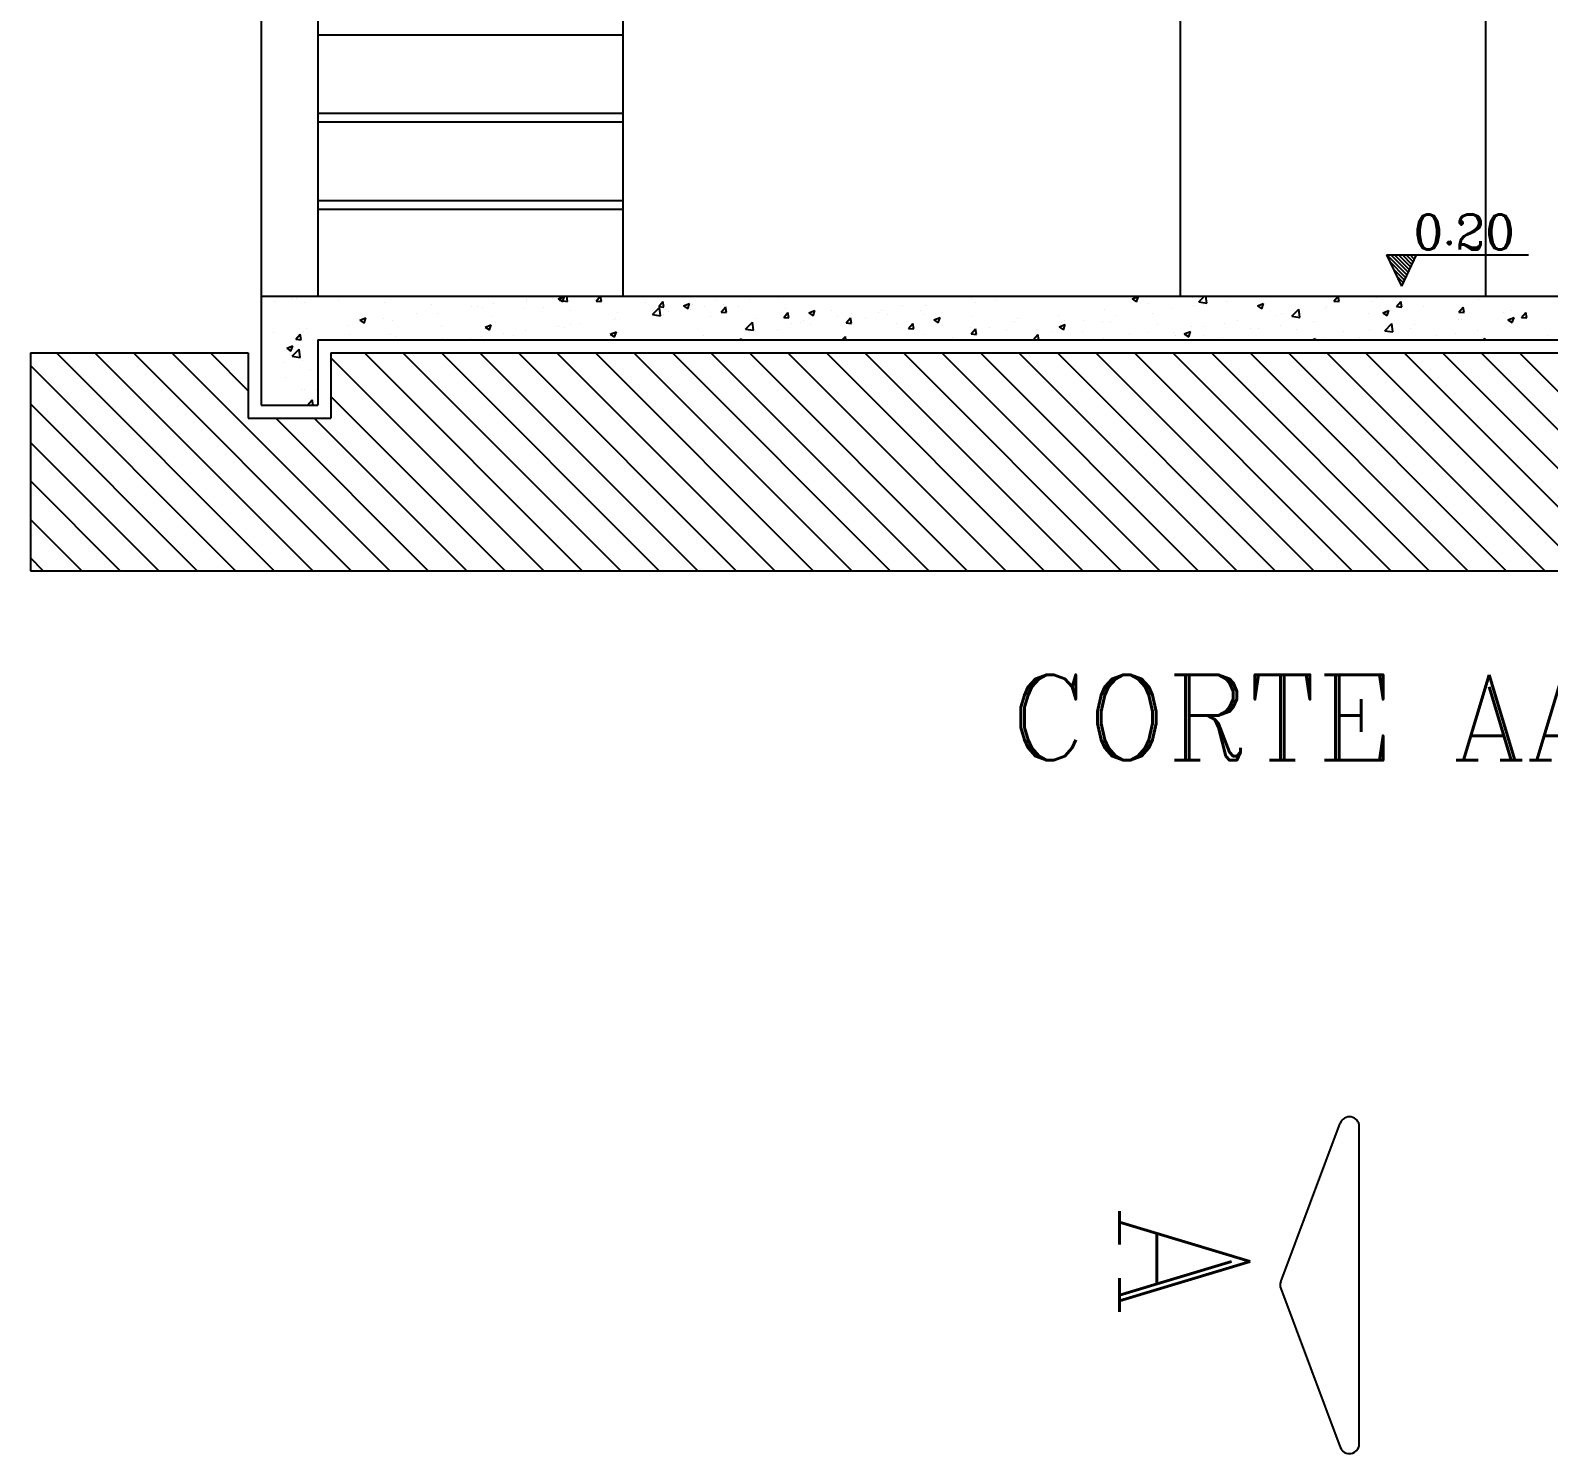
# Model space of a CAD drawing. Extents: x -79 to 141, y 7 to 81.
# Drawn here: x -57.858 to -54.373, y 39.618 to 42.884 of the extents above; entities that cross this region are included whole.
import ezdxf

# ---------------------------------------------------------------- set-up
doc = ezdxf.new("R2010")
doc.units = 0
doc.header["$LTSCALE"] = 10
doc.header["$MEASUREMENT"] = 0
doc.layers.get('0').update_dxf_attribs({"linetype": 'CONTINUOUS'})
for name, color, linetype in [('CONCRETO', 5, 'CONTINUOUS'), ('COTAS', 244, 'CONTINUOUS'), ('EQUIPAMENTOS', 1, 'CONTINUOUS'), ('PAREDECORTE', 3, 'CONTINUOUS'), ('TERRENOEMCORTE', 244, 'CONTINUOUS'), ('TEXTO', 1, 'CONTINUOUS')]:
    doc.layers.add(name, color=color, linetype=linetype)
doc.styles.add('ROMANC', font='ROMANC.SHX')

# ---------------------------------------------------------------- blocks, each defined once
blk = doc.blocks.new('*X39')
at = {"color": 0, "linetype": 'Continuous', "ltscale": 0.05}
for p, q in [((-37.2147, 32.6185), (-37.7147, 33.1185)), ((-37.1263, 32.6185), (-37.6263, 33.1185)), ((-37.0379, 32.6185), (-37.5379, 33.1185)), ((-36.9495, 32.6185), (-37.4495, 33.1185)), ((-37.2744, 33.0317), (-37.3611, 33.1185)), ((-36.5076, 32.6185), (-37.0076, 33.1185)), ((-36.4192, 32.6185), (-36.9192, 33.1185)), ((-36.3308, 32.6185), (-36.8308, 33.1185)), ((-36.2424, 32.6185), (-36.7424, 33.1185)), ((-36.154, 32.6185), (-36.654, 33.1185)), ((-36.0656, 32.6185), (-36.5656, 33.1185)), ((-35.9772, 32.6185), (-36.4772, 33.1185)), ((-35.8888, 32.6185), (-36.3888, 33.1185)), ((-35.8005, 32.6185), (-36.3005, 33.1185)), ((-35.7121, 32.6185), (-36.2121, 33.1185)), ((-35.6237, 32.6185), (-36.1237, 33.1185)), ((-35.5353, 32.6185), (-36.0353, 33.1185)), ((-35.4469, 32.6185), (-35.9469, 33.1185)), ((-35.3585, 32.6185), (-35.8585, 33.1185)), ((-35.2701, 32.6185), (-35.7701, 33.1185)), ((-35.1817, 32.6185), (-35.6817, 33.1185)), ((-35.0933, 32.6185), (-35.5933, 33.1185)), ((-35.005, 32.6185), (-35.505, 33.1185)), ((-34.9166, 32.6185), (-35.4166, 33.1185)), ((-34.8282, 32.6185), (-35.3282, 33.1185)), ((-34.7398, 32.6185), (-35.2398, 33.1185)), ((-34.6514, 32.6185), (-35.1514, 33.1185)), ((-34.563, 32.6185), (-35.063, 33.1185)), ((-34.4746, 32.6185), (-34.9746, 33.1185)), ((-34.3862, 32.6185), (-34.8862, 33.1185)), ((-34.2979, 32.6185), (-34.7979, 33.1185)), ((-34.2095, 32.6185), (-34.7095, 33.1185)), ((-34.1211, 32.6185), (-34.6211, 33.1185)), ((-34.0327, 32.6185), (-34.5327, 33.1185)), ((-33.9443, 32.6185), (-34.4443, 33.1185)), ((-33.8559, 32.6185), (-34.3559, 33.1185)), ((-37.3031, 32.6185), (-37.7744, 33.0898)), ((-36.5959, 32.6185), (-37.0844, 33.1069)), ((-36.6843, 32.6185), (-37.0844, 33.0185)), ((-37.3914, 32.6185), (-37.7744, 33.0014)), ((-36.8611, 32.6185), (-37.2111, 32.9685)), ((-36.7727, 32.6185), (-37.1227, 32.9685)), ((-37.4798, 32.6185), (-37.7744, 32.913)), ((-37.5682, 32.6185), (-37.7744, 32.8246)), ((-37.6566, 32.6185), (-37.7744, 32.7362)), ((-37.745, 32.6185), (-37.7744, 32.6479))]:
    blk.add_line(p, q, dxfattribs=at)
blk = doc.blocks.new('*X48')
at = {"color": 0, "linetype": 'Continuous', "ltscale": 0.05}
for p, q in [((-34.6146, 33.2976), (-34.6603, 33.3433)), ((-34.6174, 33.2916), (-34.6537, 33.3279)), ((-34.6117, 33.3036), (-34.6514, 33.3433)), ((-34.6089, 33.3096), (-34.6426, 33.3433)), ((-34.606, 33.3156), (-34.6338, 33.3433)), ((-34.6032, 33.3216), (-34.6249, 33.3433)), ((-34.6004, 33.3276), (-34.6161, 33.3433)), ((-34.5975, 33.3336), (-34.6072, 33.3433)), ((-34.5947, 33.3396), (-34.5984, 33.3433)), ((-34.6203, 33.2856), (-34.6457, 33.3111)), ((-34.6231, 33.2796), (-34.6378, 33.2943)), ((-34.626, 33.2736), (-34.6298, 33.2774))]:
    blk.add_line(p, q, dxfattribs=at)
blk = doc.blocks.new('*X95')
at = {"color": 0, "linetype": 'Continuous', "ltscale": 0.05}
for p, q in [((-37.2128, 33.2373), (-37.2128, 33.2373)), ((-37.1741, 33.2434), (-37.1741, 33.2434)), ((-37.1716, 33.2409), (-37.1716, 33.2409)), ((-37.1627, 33.2439), (-37.1627, 33.2439)), ((-37.1453, 33.2333), (-37.1453, 33.2333)), ((-37.0673, 33.2389), (-37.0673, 33.2389)), ((-37.0426, 33.2474), (-37.0426, 33.2474)), ((-36.9605, 33.2344), (-36.9605, 33.2344)), ((-36.8538, 33.2299), (-36.8538, 33.2299)), ((-36.7612, 33.2248), (-36.7612, 33.2248)), ((-36.747, 33.2254), (-36.747, 33.2254)), ((-36.7374, 33.2227), (-36.7374, 33.2227)), ((-36.7111, 33.2314), (-36.7111, 33.2314)), ((-36.6824, 33.2477), (-36.6824, 33.2477)), ((-36.6402, 33.2208), (-36.6402, 33.2208)), ((-36.6364, 33.2355), (-36.6364, 33.2355)), ((-36.6354, 33.2414), (-36.6354, 33.2414)), ((-36.5967, 33.2217), (-36.5967, 33.2217)), ((-36.5756, 33.2432), (-36.5756, 33.2432)), ((-36.5625, 33.2422), (-36.5485, 33.2476)), ((-36.5625, 33.2422), (-36.5526, 33.2355)), ((-36.5594, 33.2393), (-36.5505, 33.2485)), ((-36.5594, 33.2393), (-36.5416, 33.2365)), ((-36.5525, 33.2355), (-36.5485, 33.2476)), ((-36.5416, 33.2365), (-36.5429, 33.2485)), ((-36.5335, 33.2163), (-36.5335, 33.2163)), ((-36.4801, 33.2417), (-36.4801, 33.2417)), ((-36.4755, 33.2373), (-36.4662, 33.2485)), ((-36.4755, 33.2373), (-36.4635, 33.2363)), ((-36.4689, 33.2387), (-36.4689, 33.2387)), ((-36.4635, 33.2363), (-36.4658, 33.2485)), ((-36.3621, 33.2342), (-36.3621, 33.2342)), ((-36.3459, 33.2062), (-36.3303, 33.2224)), ((-36.332, 33.2248), (-36.3224, 33.2363)), ((-36.332, 33.2248), (-36.3201, 33.2237)), ((-36.3281, 33.2034), (-36.3303, 33.2224)), ((-36.3201, 33.2238), (-36.3224, 33.2363)), ((-36.3155, 33.2178), (-36.3155, 33.2178)), ((-36.2751, 33.2262), (-36.2611, 33.2316)), ((-36.2751, 33.2262), (-36.2651, 33.2195)), ((-36.2651, 33.2195), (-36.2611, 33.2316)), ((-36.2595, 33.2189), (-36.2595, 33.2189)), ((-36.2553, 33.2297), (-36.2553, 33.2297)), ((-36.2274, 33.2258), (-36.2274, 33.2258)), ((-36.1989, 33.2378), (-36.1989, 33.2378)), ((-36.1886, 33.2122), (-36.1789, 33.2237)), ((-36.1837, 33.2289), (-36.1837, 33.2289)), ((-36.1766, 33.2112), (-36.1789, 33.2238)), ((-36.1486, 33.2252), (-36.1486, 33.2252)), ((-36.1247, 33.2399), (-36.1247, 33.2399)), ((-36.0574, 33.2455), (-36.0574, 33.2455)), ((-36.0418, 33.2206), (-36.0418, 33.2206)), ((-35.9877, 33.2102), (-35.9737, 33.2155)), ((-35.9777, 33.2035), (-35.9736, 33.2156)), ((-35.9351, 33.2161), (-35.9351, 33.2161)), ((-35.8195, 33.2152), (-35.8195, 33.2152)), ((-35.7726, 33.2279), (-35.7726, 33.2279)), ((-35.7321, 33.2164), (-35.7321, 33.2164)), ((-35.7185, 33.228), (-35.7185, 33.228)), ((-35.6559, 33.2479), (-35.6559, 33.2479)), ((-35.6146, 33.243), (-35.6146, 33.243)), ((-35.6058, 33.233), (-35.6058, 33.233)), ((-35.5557, 33.2396), (-35.5557, 33.2396)), ((-35.3095, 33.2183), (-35.3095, 33.2183)), ((-35.2448, 33.2426), (-35.2308, 33.248)), ((-35.2448, 33.2426), (-35.2348, 33.2359)), ((-35.2348, 33.2359), (-35.2307, 33.248)), ((-35.2068, 33.2324), (-35.2068, 33.2324)), ((-35.1541, 33.2205), (-35.1541, 33.2205)), ((-35.1058, 33.2452), (-35.1058, 33.2452)), ((-35.1041, 33.2271), (-35.1041, 33.2271)), ((-35.0917, 33.2355), (-35.0793, 33.2485)), ((-35.0917, 33.2355), (-35.074, 33.2327)), ((-35.081, 33.2287), (-35.081, 33.2287)), ((-35.0739, 33.2327), (-35.0758, 33.2485)), ((-35.0283, 33.2371), (-35.0283, 33.2371)), ((-34.9573, 33.2266), (-34.9433, 33.232)), ((-34.9573, 33.2266), (-34.9474, 33.2199)), ((-34.9474, 33.2199), (-34.9433, 33.232)), ((-34.8783, 33.2024), (-34.8627, 33.2186)), ((-34.8605, 33.1996), (-34.8627, 33.2186)), ((-34.8006, 33.2205), (-34.8006, 33.2205)), ((-34.7998, 33.2248), (-34.7998, 33.2248)), ((-34.7818, 33.2372), (-34.7723, 33.2485)), ((-34.7818, 33.2372), (-34.7699, 33.2361)), ((-34.7698, 33.2362), (-34.7721, 33.2485)), ((-34.6967, 33.2355), (-34.6967, 33.2355)), ((-34.6832, 33.2449), (-34.6832, 33.2449)), ((-34.6699, 33.2106), (-34.6559, 33.216)), ((-34.6599, 33.2039), (-34.6559, 33.216)), ((-34.6384, 33.2246), (-34.6287, 33.2361)), ((-34.6384, 33.2246), (-34.6264, 33.2236)), ((-34.6264, 33.2236), (-34.6287, 33.2361)), ((-34.5767, 33.2246), (-34.5767, 33.2246)), ((-34.4949, 33.2121), (-34.4853, 33.2236)), ((-34.4829, 33.2111), (-34.4852, 33.2236)), ((-34.4504, 33.2412), (-34.4504, 33.2412)), ((-34.4003, 33.2478), (-34.4003, 33.2478)), ((-34.3735, 33.2149), (-34.3735, 33.2149)), ((-37.045, 33.1808), (-37.045, 33.1808)), ((-37.018, 33.1937), (-37.004, 33.1991)), ((-37.018, 33.1937), (-37.008, 33.187)), ((-37.0133, 33.1916), (-37.0133, 33.1916)), ((-37.008, 33.187), (-37.004, 33.1991)), ((-36.9632, 33.1982), (-36.9632, 33.1982)), ((-36.944, 33.1936), (-36.944, 33.1936)), ((-36.8875, 33.2082), (-36.8875, 33.2082)), ((-36.8401, 33.2086), (-36.8401, 33.2086)), ((-36.83, 33.1817), (-36.83, 33.1817)), ((-36.7306, 33.1777), (-36.7166, 33.1831)), ((-36.7206, 33.171), (-36.7165, 33.1831)), ((-36.7133, 33.2017), (-36.7133, 33.2017)), ((-36.535, 33.1839), (-36.535, 33.1839)), ((-36.5116, 33.1857), (-36.5116, 33.1857)), ((-36.4358, 33.1957), (-36.4358, 33.1957)), ((-36.4323, 33.198), (-36.4323, 33.198)), ((-36.4321, 33.1978), (-36.4321, 33.1978)), ((-36.4267, 33.2118), (-36.4267, 33.2118)), ((-36.3459, 33.2062), (-36.3281, 33.2034)), ((-36.3312, 33.2108), (-36.3312, 33.2108)), ((-36.3199, 33.2073), (-36.3199, 33.2073)), ((-36.3095, 33.2123), (-36.3095, 33.2123)), ((-36.2132, 33.2028), (-36.2132, 33.2028)), ((-36.1886, 33.2122), (-36.1766, 33.2112)), ((-36.1325, 33.1731), (-36.1169, 33.1893)), ((-36.1147, 33.1703), (-36.1169, 33.1893)), ((-36.1064, 33.1983), (-36.1064, 33.1983)), ((-36.0451, 33.1997), (-36.0355, 33.2112)), ((-36.0451, 33.1997), (-36.0332, 33.1986)), ((-36.0332, 33.1987), (-36.0355, 33.2112)), ((-36.0261, 33.1861), (-36.0261, 33.1861)), ((-36.0058, 33.1879), (-36.0058, 33.1879)), ((-35.9996, 33.1938), (-35.9996, 33.1938)), ((-35.9877, 33.2102), (-35.9777, 33.2034)), ((-35.9842, 33.1832), (-35.9842, 33.1832)), ((-35.9222, 33.2011), (-35.9222, 33.2011)), ((-35.9017, 33.1871), (-35.892, 33.1986)), ((-35.9017, 33.1871), (-35.8897, 33.1861)), ((-35.8929, 33.1893), (-35.8929, 33.1893)), ((-35.8897, 33.1861), (-35.892, 33.1987)), ((-35.8892, 33.2079), (-35.8892, 33.2079)), ((-35.8579, 33.1998), (-35.8579, 33.1998)), ((-35.8283, 33.2116), (-35.8283, 33.2116)), ((-35.8078, 33.2064), (-35.8078, 33.2064)), ((-35.7861, 33.1848), (-35.7861, 33.1848)), ((-35.7582, 33.1746), (-35.7486, 33.1861)), ((-35.7463, 33.1736), (-35.7486, 33.1861)), ((-35.7215, 33.2071), (-35.7215, 33.2071)), ((-35.7002, 33.1941), (-35.6862, 33.1995)), ((-35.7002, 33.1941), (-35.6903, 33.1874)), ((-35.6903, 33.1875), (-35.6862, 33.1995)), ((-35.6794, 33.1802), (-35.6794, 33.1802)), ((-35.6148, 33.2026), (-35.6148, 33.2026)), ((-35.5144, 33.1905), (-35.5144, 33.1905)), ((-35.508, 33.1981), (-35.508, 33.1981)), ((-35.4134, 33.2033), (-35.4134, 33.2033)), ((-35.4128, 33.1781), (-35.3988, 33.1835)), ((-35.4063, 33.1873), (-35.4063, 33.1873)), ((-35.4028, 33.1714), (-35.3988, 33.1835)), ((-35.4012, 33.1936), (-35.4012, 33.1936)), ((-35.3562, 33.1939), (-35.3562, 33.1939)), ((-35.3143, 33.1887), (-35.3143, 33.1887)), ((-35.2945, 33.1891), (-35.2945, 33.1891)), ((-35.2804, 33.2039), (-35.2804, 33.2039)), ((-35.1976, 33.2087), (-35.1976, 33.2087)), ((-35.1877, 33.1846), (-35.1877, 33.1846)), ((-35.0809, 33.18), (-35.0809, 33.18)), ((-35.0331, 33.1848), (-35.0331, 33.1848)), ((-35.0043, 33.1936), (-35.0043, 33.1936)), ((-34.9164, 33.2048), (-34.9164, 33.2048)), ((-34.9046, 33.1814), (-34.9046, 33.1814)), ((-34.9016, 33.2077), (-34.9016, 33.2077)), ((-34.8783, 33.2024), (-34.8605, 33.1996)), ((-34.8288, 33.1914), (-34.8288, 33.1914)), ((-34.7025, 33.208), (-34.7025, 33.208)), ((-34.6699, 33.2106), (-34.66, 33.2039)), ((-34.6648, 33.1693), (-34.6493, 33.1855)), ((-34.6524, 33.2146), (-34.6524, 33.2146)), ((-34.647, 33.1665), (-34.6492, 33.1855)), ((-34.5965, 33.183), (-34.5965, 33.183)), ((-34.4955, 33.1958), (-34.4955, 33.1958)), ((-34.4949, 33.2121), (-34.483, 33.211)), ((-34.4901, 33.1949), (-34.4901, 33.1949)), ((-34.3916, 33.2108), (-34.3916, 33.2108)), ((-34.3825, 33.1946), (-34.3685, 33.2)), ((-34.3825, 33.1946), (-34.3725, 33.1879)), ((-34.3725, 33.1879), (-34.3685, 33.2)), ((-34.3515, 33.1995), (-34.3418, 33.211)), ((-34.3515, 33.1995), (-34.3395, 33.1985)), ((-34.3395, 33.1985), (-34.3418, 33.211)), ((-37.2153, 33.165), (-37.2153, 33.165)), ((-37.165, 33.1497), (-37.1554, 33.1611)), ((-37.165, 33.1497), (-37.153, 33.1486)), ((-37.153, 33.1486), (-37.1553, 33.1612)), ((-37.1493, 33.1641), (-37.1493, 33.1641)), ((-37.1477, 33.1667), (-37.1477, 33.1667)), ((-37.1396, 33.175), (-37.1396, 33.175)), ((-37.0425, 33.1596), (-37.0425, 33.1596)), ((-37.012, 33.1485), (-37.0119, 33.1486)), ((-37.0119, 33.1485), (-37.0119, 33.1486)), ((-36.9466, 33.1616), (-36.9466, 33.1616)), ((-36.9357, 33.1551), (-36.9357, 33.1551)), ((-36.829, 33.1506), (-36.829, 33.1506)), ((-36.7637, 33.1525), (-36.7637, 33.1525)), ((-36.7399, 33.1561), (-36.7399, 33.1561)), ((-36.7306, 33.1777), (-36.7206, 33.171)), ((-36.688, 33.1625), (-36.688, 33.1625)), ((-36.6654, 33.1578), (-36.6654, 33.1578)), ((-36.6388, 33.1689), (-36.6388, 33.1689)), ((-36.5617, 33.1791), (-36.5617, 33.1791)), ((-36.5488, 33.1778), (-36.5488, 33.1778)), ((-36.4431, 33.1617), (-36.4291, 33.167)), ((-36.4431, 33.1617), (-36.4332, 33.155)), ((-36.4332, 33.155), (-36.4291, 33.1671)), ((-36.2363, 33.15), (-36.2363, 33.15)), ((-36.2298, 33.1592), (-36.2298, 33.1592)), ((-36.1484, 33.1485), (-36.1417, 33.151)), ((-36.1425, 33.1485), (-36.1417, 33.1511)), ((-36.1325, 33.1731), (-36.1147, 33.1703)), ((-36.1271, 33.1733), (-36.1271, 33.1733)), ((-36.1225, 33.1679), (-36.1225, 33.1679)), ((-36.11, 33.1666), (-36.11, 33.1666)), ((-36.06, 33.1732), (-36.06, 33.1732)), ((-35.9109, 33.1485), (-35.9034, 33.1562)), ((-35.9025, 33.1485), (-35.9034, 33.1562)), ((-35.822, 33.1486), (-35.822, 33.1486)), ((-35.7582, 33.1746), (-35.7463, 33.1735)), ((-35.7209, 33.1614), (-35.7209, 33.1614)), ((-35.6584, 33.1541), (-35.6584, 33.1541)), ((-35.6171, 33.1764), (-35.6171, 33.1764)), ((-35.6148, 33.162), (-35.6051, 33.1735)), ((-35.6148, 33.162), (-35.6028, 33.161)), ((-35.6083, 33.1607), (-35.6083, 33.1607)), ((-35.6028, 33.161), (-35.6051, 33.1736)), ((-35.5726, 33.1757), (-35.5726, 33.1757)), ((-35.5475, 33.1486), (-35.5475, 33.1486)), ((-35.5326, 33.1707), (-35.5326, 33.1707)), ((-35.4713, 33.1495), (-35.4617, 33.161)), ((-35.4713, 33.1495), (-35.4597, 33.1485)), ((-35.4658, 33.1712), (-35.4658, 33.1712)), ((-35.4593, 33.1485), (-35.4617, 33.161)), ((-35.4309, 33.1686), (-35.4309, 33.1686)), ((-35.4128, 33.1781), (-35.4029, 33.1714)), ((-35.3591, 33.1667), (-35.3591, 33.1667)), ((-35.3119, 33.1517), (-35.3119, 33.1517)), ((-35.2523, 33.1622), (-35.2523, 33.1622)), ((-35.2092, 33.1658), (-35.2092, 33.1658)), ((-35.1497, 33.1648), (-35.1497, 33.1648)), ((-35.1455, 33.1577), (-35.1455, 33.1577)), ((-35.1254, 33.1621), (-35.1114, 33.1675)), ((-35.1254, 33.1621), (-35.1154, 33.1554)), ((-35.1154, 33.1554), (-35.1114, 33.1675)), ((-35.1082, 33.1786), (-35.1082, 33.1786)), ((-35.0809, 33.1582), (-35.0809, 33.1582)), ((-35.0388, 33.1532), (-35.0388, 33.1532)), ((-34.9742, 33.1755), (-34.9742, 33.1755)), ((-34.9546, 33.1748), (-34.9546, 33.1748)), ((-34.932, 33.1487), (-34.932, 33.1487)), ((-34.8674, 33.171), (-34.8674, 33.171)), ((-34.8317, 33.1485), (-34.824, 33.1515)), ((-34.8249, 33.1485), (-34.8239, 33.1515)), ((-34.803, 33.1539), (-34.803, 33.1539)), ((-34.7606, 33.1665), (-34.7606, 33.1665)), ((-34.7234, 33.1548), (-34.7234, 33.1548)), ((-34.6992, 33.1689), (-34.6992, 33.1689)), ((-34.6648, 33.1693), (-34.6471, 33.1665)), ((-34.6539, 33.162), (-34.6539, 33.162)), ((-34.6068, 33.1749), (-34.6068, 33.1749)), ((-34.5471, 33.1575), (-34.5471, 33.1575)), ((-34.503, 33.1623), (-34.503, 33.1623)), ((-34.4529, 33.1689), (-34.4529, 33.1689)), ((-34.4403, 33.153), (-34.4403, 33.153)), ((-34.4396, 33.1485), (-34.4358, 33.1524)), ((-34.4353, 33.1485), (-34.4358, 33.1524)), ((-34.3772, 33.1789), (-34.3772, 33.1789)), ((-34.2913, 33.1583), (-34.2913, 33.1583)), ((-37.186, 33.1292), (-37.172, 33.1346)), ((-37.186, 33.1292), (-37.1761, 33.1225)), ((-37.1799, 33.1216), (-37.1799, 33.1216)), ((-37.1761, 33.1225), (-37.172, 33.1346)), ((-37.1732, 33.1107), (-37.1576, 33.1269)), ((-37.1732, 33.1107), (-37.1554, 33.1079)), ((-37.1554, 33.1079), (-37.1576, 33.1269)), ((-37.1922, 33.0961), (-37.1922, 33.0961)), ((-37.1501, 33.1002), (-37.1501, 33.1002)), ((-37.132, 33.0777), (-37.132, 33.0777)), ((-37.1882, 33.0619), (-37.1882, 33.0619)), ((-37.1526, 33.0336), (-37.1526, 33.0336)), ((-37.146, 33.035), (-37.146, 33.035)), ((-37.1373, 32.9992), (-37.1276, 33.0107)), ((-37.1253, 32.9985), (-37.1276, 33.0107)), ((-37.1185, 33.0339), (-37.1185, 33.0339)), ((-37.1373, 32.9992), (-37.1287, 32.9985))]:
    blk.add_line(p, q, dxfattribs=at)

msp = doc.modelspace()

# ---------------------------------------------------------------- linework, layer by layer
at = {"layer": 'CONCRETO', "color": 5, "linetype": 'Continuous', "ltscale": 0.3}
for p, q in [((-57.32779, 42.27391), (-52.15779, 42.27391)), ((-57.32779, 42.27391), (-57.32779, 42.02391)), ((-57.19779, 42.17391), (-53.58779, 42.17391)), ((-57.19779, 42.17391), (-57.19779, 42.02391)), ((-57.32779, 42.02391), (-57.19779, 42.02391))]:
    msp.add_line(p, q, dxfattribs=at)
at = {"layer": 'COTAS', "color": 244, "linetype": 'Continuous', "ltscale": 0.05}
for p, q in [((-54.74444, 42.36873), (-54.71038, 42.29694)), ((-54.74444, 42.36873), (-54.41843, 42.36873)), ((-54.67632, 42.36873), (-54.71038, 42.29694))]:
    msp.add_line(p, q, dxfattribs=at)
at = {"layer": 'EQUIPAMENTOS', "color": 30, "linetype": 'Continuous', "ltscale": 0.05}
for p, q in [((-55.21779, 42.27391), (-55.21779, 44.37391)), ((-54.51779, 44.37391), (-54.51779, 42.27391))]:
    msp.add_line(p, q, dxfattribs=at)
at = {"layer": 'EQUIPAMENTOS', "color": 244, "linetype": 'Continuous', "ltscale": 0.3}
for p, q in [((-56.49779, 42.93073), (-56.49779, 42.27391)), ((-57.19779, 42.87391), (-56.49779, 42.87391)), ((-57.19779, 42.69391), (-56.49779, 42.69391)), ((-57.19779, 42.67391), (-56.49779, 42.67391)), ((-57.19779, 42.49391), (-56.49779, 42.49391)), ((-57.19779, 42.47391), (-56.49779, 42.47391))]:
    msp.add_line(p, q, dxfattribs=at)
at = {"layer": 'PAREDECORTE', "color": 3, "linetype": 'Continuous', "ltscale": 0.3}
for p, q in [((-57.32779, 43.27391), (-57.32779, 42.27391)), ((-57.19779, 43.27391), (-57.19779, 42.27391))]:
    msp.add_line(p, q, dxfattribs=at)
at = {"layer": 'TERRENOEMCORTE', "color": 244, "linetype": 'Continuous', "ltscale": 0.3}
for p, q in [((-57.85779, 42.14391), (-57.85779, 41.64391)), ((-57.85779, 42.14391), (-57.35779, 42.14391)), ((-57.35779, 42.14391), (-57.35779, 41.99391)), ((-57.16779, 42.14391), (-53.61779, 42.14391)), ((-57.16779, 42.14391), (-57.16779, 41.99391)), ((-57.35779, 41.99391), (-57.16779, 41.99391)), ((-57.85779, 41.64391), (-50.21656, 41.64391))]:
    msp.add_line(p, q, dxfattribs=at)
at = {"layer": 'TEXTO', "color": 3, "linetype": 'Continuous', "ltscale": 0.3}
for p, q in [((-54.98754, 40.01249), (-54.85074, 40.37643)), ((-54.80718, 39.64064), (-54.80718, 40.36851)), ((-54.98754, 39.99666), (-54.85074, 39.63272))]:
    msp.add_line(p, q, dxfattribs=at)
for centre, start, end in [((-54.82968, 40.36851), 0, 159.39862), ((-54.96648, 40.00458), 159.39862, 200.60138), ((-54.96648, 40.00458), 159.39862, 200.60138), ((-54.82968, 39.64064), 200.60138, 0)]:
    msp.add_arc(centre, 0.0225, start, end, dxfattribs=at)

# ---------------------------------------------------------------- block references
at = {"layer": 'COTAS', "color": 30, "linetype": 'Continuous', "ltscale": 0.05}
msp.add_blockref('*X95', (-20.08342, 9.02544), dxfattribs=at)
at = {"layer": 'COTAS', "color": 244, "linetype": 'Continuous', "ltscale": 0.05}
for name in ['*X48', '*X39']:
    msp.add_blockref(name, (-20.08342, 9.02544), dxfattribs=at)

# ---------------------------------------------------------------- texts
at = {"layer": 'TEXTO', "color": 244, "ltscale": 0.3, "style": 'ROMANC'}
msp.add_text('0.20', height=0.08, rotation=360, dxfattribs=at).set_placement((-54.68296, 42.38131))
at = {"layer": 'TEXTO', "color": 5, "ltscale": 0.3, "style": 'ROMANC'}
msp.add_text("CORTE AA'", height=0.196, dxfattribs=at).set_placement((-55.6094, 41.2093))
at = {"layer": 'TEXTO', "color": 3, "linetype": 'Continuous', "ltscale": 0.3, "style": 'ROMANC'}
msp.add_text('A', height=0.3, rotation=270, dxfattribs=at).set_placement((-55.35728, 40.18767))

doc.saveas('drawing.dxf')
